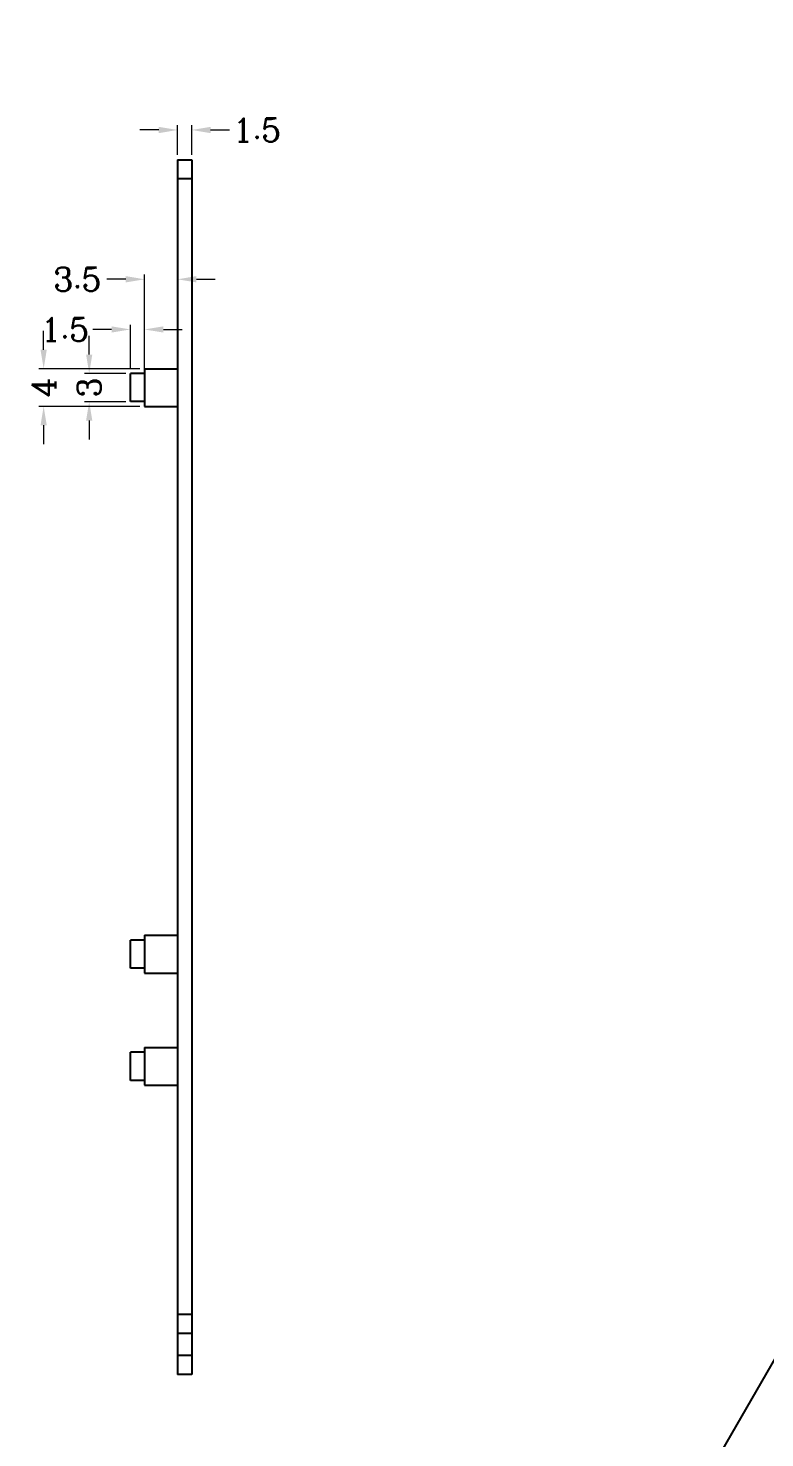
# Model space of a CAD drawing. Header units: millimetres. Extents: x 1236 to 3247, y -1329 to 363.
# Drawn here: x 2859.6 to 2937.7, y -996.9 to -847.4 of the extents above; entities that cross this region are included whole.
import ezdxf

# ---------------------------------------------------------------- set-up
doc = ezdxf.new("R2010")
doc.units = ezdxf.units.MM
doc.header["$LTSCALE"] = 30.734
doc.header["$PDMODE"] = 3
doc.header["$PDSIZE"] = 8
doc.layers.get('0').update_dxf_attribs({"linetype": 'CONTINUOUS'})
doc.layers.get('Defpoints').update_dxf_attribs({"linetype": 'CONTINUOUS'})
doc.layers.add('dim', color=82, linetype='CONTINUOUS', lineweight=9)
doc.styles.add('ROMANC', font='romanc.shx', dxfattribs={"bigfont": 'gbcbig.shx'})
doc.dimstyles.new('YanXiu', dxfattribs={"dimtxt": 2.5, "dimasz": 2.2, "dimexe": 0.66, "dimexo": 0.66, "dimgap": 0.66, "dimtad": 0, "dimdsep": 46, "dimtxsty": 'ROMANC', "dimcen": 0, "dimclrd": 256, "dimclre": 131, "dimclrt": 42, "dimazin": 2, "dimtfac": 1, "dimtofl": 0, "dimtmove": 0, "dimatfit": 3, "dimfxl": 1, "dimlwd": 5, "dimlwe": 5, "dimarcsym": 0})

# ---------------------------------------------------------------- blocks, each defined once
blk = doc.blocks.new('*D20')
at = {"layer": 'Defpoints', "color": 0}
for p in [(2876.95, -858.18), (2875.45, -861.33), (2876.95, -861.33)]:
    blk.add_point(p, dxfattribs=at)
at = {"layer": 'dim', "lineweight": 5}
for p, q in [((2873.45, -858.18), (2871.45, -858.18)), ((2878.95, -858.18), (2880.95, -858.18))]:
    blk.add_line(p, q, dxfattribs=at)
at = {"layer": 'dim', "color": 131, "lineweight": 5}
for p, q in [((2875.45, -860.83), (2875.45, -857.68)), ((2876.95, -860.83), (2876.95, -857.68))]:
    blk.add_line(p, q, dxfattribs=at)
at = {"layer": 'dim'}
for points in [[(2873.45, -857.85), (2873.45, -858.52), (2875.45, -858.18)], [(2878.95, -857.85), (2878.95, -858.52), (2876.95, -858.18)]]:
    blk.add_solid(points, dxfattribs=at)
at = {"layer": 'dim', "color": 42, "insert": (2883.89, -858.18), "char_height": 2.5, "attachment_point": 5, "style": 'ROMANC'}
blk.add_mtext('1.5', dxfattribs=at)
blk = doc.blocks.new('*D21')
at = {"layer": 'Defpoints', "color": 0}
for p in [(2871.95, -874.02), (2871.95, -883.5), (2875.45, -883.5)]:
    blk.add_point(p, dxfattribs=at)
at = {"layer": 'dim', "lineweight": 5}
for p, q in [((2869.95, -874.02), (2867.95, -874.02)), ((2877.45, -874.02), (2879.45, -874.02))]:
    blk.add_line(p, q, dxfattribs=at)
at = {"layer": 'dim', "color": 131, "lineweight": 5}
for p, q in [((2871.95, -883), (2871.95, -873.52)), ((2875.45, -883), (2875.45, -873.52))]:
    blk.add_line(p, q, dxfattribs=at)
at = {"layer": 'dim'}
for points in [[(2869.95, -873.68), (2869.95, -874.35), (2871.95, -874.02)], [(2877.45, -873.68), (2877.45, -874.35), (2875.45, -874.02)]]:
    blk.add_solid(points, dxfattribs=at)
at = {"layer": 'dim', "color": 42, "insert": (2864.83, -874.02), "char_height": 2.5, "attachment_point": 5, "style": 'ROMANC'}
blk.add_mtext('3.5', dxfattribs=at)
blk = doc.blocks.new('*D22')
at = {"layer": 'Defpoints', "color": 0}
for p in [(2870.45, -879.34), (2870.45, -884), (2871.95, -884)]:
    blk.add_point(p, dxfattribs=at)
at = {"layer": 'dim', "color": 131, "lineweight": 5}
for p, q in [((2870.45, -883.5), (2870.45, -878.84)), ((2871.95, -883.5), (2871.95, -878.84))]:
    blk.add_line(p, q, dxfattribs=at)
at = {"layer": 'dim', "lineweight": 5}
for p, q in [((2868.45, -879.34), (2866.45, -879.34)), ((2873.95, -879.34), (2875.95, -879.34))]:
    blk.add_line(p, q, dxfattribs=at)
at = {"layer": 'dim'}
for points in [[(2868.45, -879.01), (2868.45, -879.67), (2870.45, -879.34)], [(2873.95, -879.01), (2873.95, -879.67), (2871.95, -879.34)]]:
    blk.add_solid(points, dxfattribs=at)
at = {"layer": 'dim', "color": 42, "insert": (2863.51, -879.34), "char_height": 2.5, "attachment_point": 5, "style": 'ROMANC'}
blk.add_mtext('1.5', dxfattribs=at)
blk = doc.blocks.new('*D23')
at = {"layer": 'Defpoints', "color": 0}
for p in [(2870.45, -884), (2866.08, -887), (2870.45, -887)]:
    blk.add_point(p, dxfattribs=at)
at = {"layer": 'dim', "lineweight": 5}
for p, q in [((2866.08, -882), (2866.08, -880)), ((2866.08, -889), (2866.08, -891))]:
    blk.add_line(p, q, dxfattribs=at)
at = {"layer": 'dim', "color": 131, "lineweight": 5}
for p, q in [((2869.95, -884), (2865.58, -884)), ((2869.95, -887), (2865.58, -887))]:
    blk.add_line(p, q, dxfattribs=at)
at = {"layer": 'dim'}
for points in [[(2865.75, -882), (2866.41, -882), (2866.08, -884)], [(2865.75, -889), (2866.41, -889), (2866.08, -887)]]:
    blk.add_solid(points, dxfattribs=at)
at = {"layer": 'dim', "color": 42, "insert": (2866.08, -885.5), "char_height": 2.5, "attachment_point": 5, "rotation": 90, "style": 'ROMANC'}
blk.add_mtext('3', dxfattribs=at)
blk = doc.blocks.new('*D24')
at = {"layer": 'Defpoints', "color": 0}
for p in [(2871.95, -883.5), (2861.25, -887.5), (2871.95, -887.5)]:
    blk.add_point(p, dxfattribs=at)
at = {"layer": 'dim', "lineweight": 5}
for p, q in [((2861.25, -881.5), (2861.25, -879.5)), ((2861.25, -889.5), (2861.25, -891.5))]:
    blk.add_line(p, q, dxfattribs=at)
at = {"layer": 'dim', "color": 131, "lineweight": 5}
for p, q in [((2871.45, -883.5), (2860.75, -883.5)), ((2871.45, -887.5), (2860.75, -887.5))]:
    blk.add_line(p, q, dxfattribs=at)
at = {"layer": 'dim'}
for points in [[(2860.92, -881.5), (2861.58, -881.5), (2861.25, -883.5)], [(2860.92, -889.5), (2861.58, -889.5), (2861.25, -887.5)]]:
    blk.add_solid(points, dxfattribs=at)
at = {"layer": 'dim', "color": 42, "insert": (2861.25, -885.5), "char_height": 2.5, "attachment_point": 5, "rotation": 90, "style": 'ROMANC'}
blk.add_mtext('4', dxfattribs=at)

msp = doc.modelspace()

# ---------------------------------------------------------------- linework, layer by layer
at = {"color": 7, "linetype": 'Continuous'}
for p, q in [((2915.046, -1029.678), (3046.094, -802.695)), ((2875.449, -861.331), (2875.449, -990.165)), ((2875.449, -861.331), (2876.949, -861.331)), ((2876.949, -861.331), (2876.949, -990.165)), ((2875.449, -863.331), (2876.949, -863.331)), ((2871.949, -883.498), (2875.449, -883.498)), ((2871.949, -883.499), (2871.949, -887.497)), ((2870.449, -886.998), (2870.449, -883.998)), ((2871.949, -883.998), (2870.449, -883.998)), ((2871.949, -886.998), (2870.449, -886.998)), ((2871.949, -887.498), (2875.449, -887.498)), ((2871.949, -944.098), (2870.449, -944.098)), ((2870.449, -947.098), (2870.449, -944.098)), ((2871.949, -943.598), (2875.449, -943.598)), ((2871.949, -943.599), (2871.949, -947.597)), ((2871.949, -947.098), (2870.449, -947.098)), ((2871.949, -947.598), (2875.449, -947.598)), ((2871.949, -955.998), (2870.449, -955.998)), ((2870.449, -958.998), (2870.449, -955.998)), ((2871.949, -955.498), (2875.449, -955.498)), ((2871.949, -955.499), (2871.949, -959.497)), ((2871.949, -958.998), (2870.449, -958.998)), ((2871.949, -959.498), (2875.449, -959.498)), ((2875.449, -983.798), (2876.949, -983.798)), ((2875.449, -985.798), (2876.949, -985.798)), ((2876.949, -988.165), (2875.449, -988.165)), ((2876.949, -990.165), (2875.449, -990.165))]:
    msp.add_line(p, q, dxfattribs=at)

# ---------------------------------------------------------------- dimensions: what is measured, and where the dimension line sits
at = {"layer": 'dim'}
for base, p1, p2, picture, middle in [((2876.949, -858.185), (2875.449, -861.331), (2876.949, -861.331), '*D20', (2883.889, -858.185)), ((2871.949, -874.018), (2875.449, -883.498), (2871.949, -883.499), '*D21', (2864.83, -874.018)), ((2870.449, -879.34), (2871.949, -883.998), (2870.449, -883.998), '*D22', (2863.509, -879.34))]:
    dim = msp.add_linear_dim(base=base, p1=p1, p2=p2, dimstyle='YanXiu', override={"dimasz": 2, "dimexe": 0.49975, "dimexo": 0.49975, "dimgap": 0.49975}, dxfattribs=at)
    dim.commit()
    dim.dimension.update_dxf_attribs({"geometry": picture, "text_midpoint": middle})
for base, p1, p2, picture, middle in [((2861.25, -887.498), (2871.949, -883.499), (2871.949, -887.498), '*D24', (2861.25, -885.498)), ((2866.079, -886.998), (2870.449, -883.998), (2870.449, -886.998), '*D23', (2866.079, -885.498))]:
    dim = msp.add_linear_dim(base=base, p1=p1, p2=p2, angle=90, dimstyle='YanXiu', override={"dimasz": 2, "dimexe": 0.49975, "dimexo": 0.49975, "dimgap": 0.49975}, dxfattribs=at)
    dim.commit()
    dim.dimension.update_dxf_attribs({"geometry": picture, "text_midpoint": middle})

doc.saveas('drawing.dxf')
